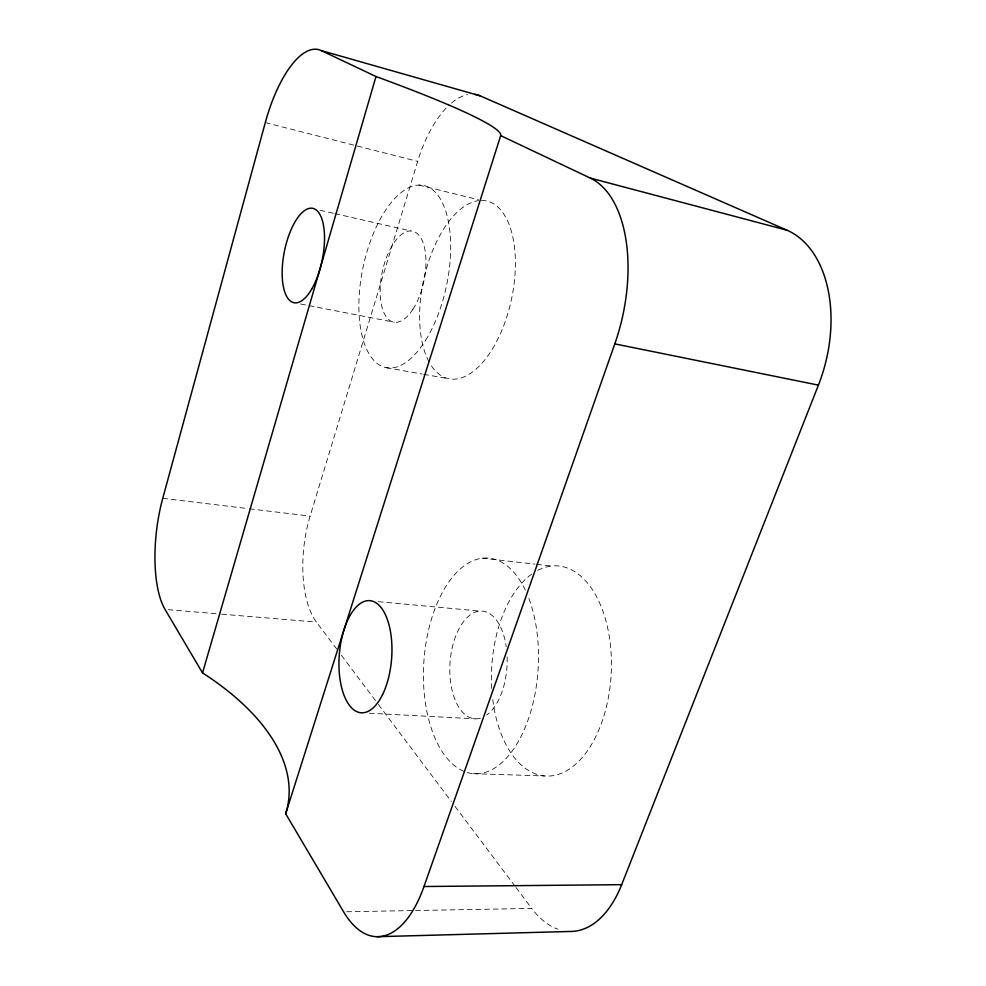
<?xml version="1.0" encoding="UTF-8"?>
<svg xmlns="http://www.w3.org/2000/svg" width="986" height="986" viewBox="0 0 986 986"><rect width="100%" height="100%" fill="white"/><g stroke="black" fill="none" stroke-linecap="round" stroke-linejoin="round"><path stroke-width="0.74" stroke-dasharray="4.93 3.7" d="M336.781 649.133L316.457 622.104A81.715 36.778 -83.5 0 1 310.122 516.109L417.657 161.384A88.888 41.868 -76.2 0 1 449.53 104.775M346.653 911.754L413.96 910.546M415.488 910.522L531.737 908.426A111.258 63.326 89.1 0 0 557.953 929.219M473.083 773.653L544.42 775.957M369.294 713.223L475.388 718.819M168.101 609.668L220.1 614.031M221.628 614.155L316.457 622.104M378.316 601.657L479.899 611.098M482.117 558.187L534.991 564.14M536.495 564.312L551.605 566.013M162.752 498.312L247.831 508.591M249.347 508.776L310.122 516.109M386.253 367.655L422.168 374.027M423.672 374.298L449.111 378.809M300.594 304.008L394.363 322.225M320.006 210.215L333.379 213.272M334.87 213.605L410.657 230.934M418.84 185.06L478.383 199.702M265.296 122.609L417.657 161.384M341.402 655.283L377.441 703.203M378.365 704.435L451.354 801.507M455.051 806.425L515.111 886.303M516.035 887.536L531.737 908.426M481.353 200.429A90.872 44.986 -78 0 1 507.001 316.272A90.872 44.986 -78 0 1 429.723 363.156M429.058 361.973A90.872 44.986 -78 0 1 427.554 264.852A90.872 44.986 -78 0 1 478.678 200.626M537.715 570.376A105.255 59.813 -86.9 0 1 609.964 641.147A105.255 59.813 -86.9 0 1 564.189 772.026A105.255 59.813 -86.9 0 1 492.704 699.086M491.755 688.659A105.255 59.813 -86.9 0 1 531.528 574.246M451.477 103.062A88.888 41.868 -76.2 0 1 467.709 94.582M528.853 598.465A108.078 57.25 -86.3 0 1 486.64 771.939A108.078 57.25 -86.3 0 1 427.776 633.517A108.078 57.25 -86.3 0 1 525.341 590.207M480.428 718.19A53.971 28.545 -86.3 0 1 450.035 676.581A53.971 28.545 -86.3 0 1 472.972 613.169A53.971 28.545 -86.3 0 1 506.249 646.816M507.124 656.947A53.971 28.545 -86.3 0 1 486.653 715.072M425.595 340.306A92.992 42.731 -78.3 0 0 429.748 187.845A92.992 42.731 -78.3 0 0 358.941 301.42A92.992 42.731 -78.3 0 0 425.595 340.306M412.937 309.284A46.453 21.322 -78.3 0 0 416.006 232.622A46.453 21.322 -78.3 0 0 380.226 287.961A46.453 21.322 -78.3 0 0 412.937 309.284"/><path stroke-width="1.48" d="M202.524 672.896L375.986 76.526L321.263 50.582A94.101 36.014 -77.4 0 0 265.296 122.609L162.752 498.312A86.139 31.379 -83.1 0 0 165.044 609.422L202.524 672.896A294.42 147.469 10.5 0 1 285.681 813.733L343.596 911.816A119.368 56.042 -88.7 0 0 423.992 886.513L621.673 884.676L818.417 385.132A120.021 78.276 -75.8 0 0 787.087 230.243L480.12 95.827L321.263 50.582M285.681 813.733L500.691 135.612A338.149 25.353 16.9 0 0 375.986 76.526M423.992 886.513L614.808 343.88A129.721 70.314 -77.4 0 0 590.306 178.084L500.691 135.612M377.17 936.7L570.475 931.45A111.258 63.326 89.1 0 0 621.673 884.676M614.808 343.88L818.417 385.132M590.306 178.084L787.087 230.243M474.784 94.336A88.888 41.868 -76.2 0 1 480.12 95.827M382.568 694.6A56.239 26.24 -85.6 0 0 374.446 601.941A56.239 26.24 -85.6 0 0 339.357 673.611A56.239 26.24 -85.6 0 0 382.568 694.6M311.786 288.96A48.129 19.387 -78.8 0 0 315.951 209.759A48.129 19.387 -78.8 0 0 282.292 267.872A48.129 19.387 -78.8 0 0 311.786 288.96"/></g></svg>
